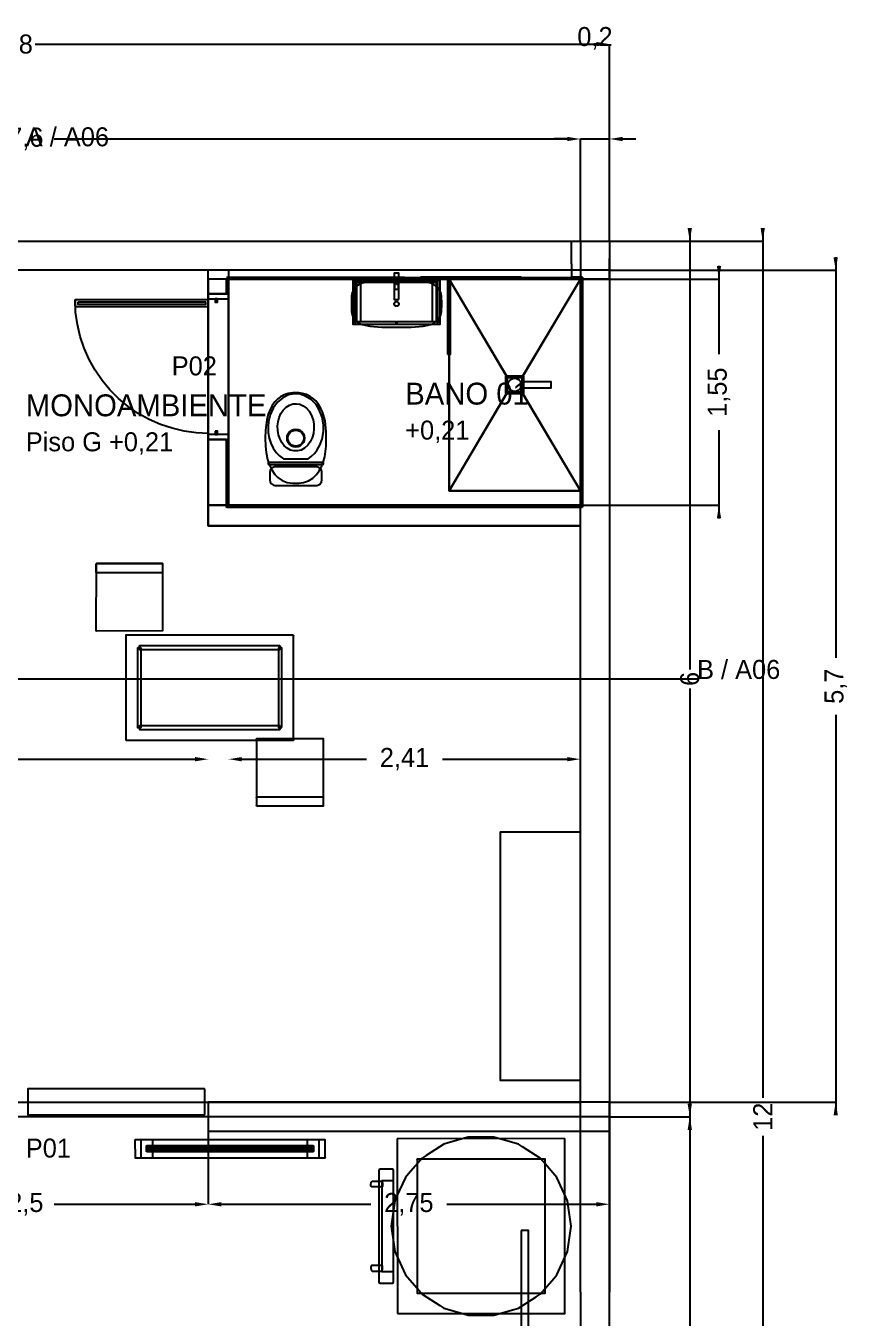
# Model space of a CAD drawing. Header units: metres. Extents: x 92.4 to 103.6, y -13.7 to 1.5.
# Drawn here: x 98 to 103.64, y -7.38 to 1.48 of the extents above; entities that cross this region are included whole.
import ezdxf

# ---------------------------------------------------------------- set-up
doc = ezdxf.new("R2010")
doc.units = ezdxf.units.M
for name, color, linetype in [('CORTE', 7, 'Continuous'), ('COTAS', 4, 'Continuous'), ('EJES', 3, 'Continuous'), ('TEXTOS', 7, 'Continuous'), ('VISTA', 8, 'Continuous')]:
    doc.layers.add(name, color=color, linetype=linetype)
doc.dimstyles.get("Standard").update_dxf_attribs({"dimtxt": 2.5, "dimasz": 2.5, "dimexe": 1.25, "dimexo": 0.625, "dimtad": 1, "dimcen": 2.5, "dimazin": 3, "dimtfac": 1, "dimtmove": 0, "dimatfit": 3})

# ---------------------------------------------------------------- blocks, each defined once
blk = doc.blocks.new('_CLOSEDFILLED')
at = {"color": 0, "linetype": 'BYBLOCK'}
blk.add_solid([(-1, 0.164), (0, 0), (-1, -0.164)], dxfattribs=at)
blk = doc.blocks.new('*D1')
for p, q in [((94, 0), (94, 1.35)), ((94.09, 1.35), (97.935, 1.35)), ((98.065, 1.35), (101.91, 1.35)), ((102, 0), (102, 1.35))]:
    blk.add_line(p, q)
at = {"layer": 'Defpoints'}
for p in [(94, 1.35), (94, 0), (102, 0)]:
    blk.add_point(p, dxfattribs=at)
at = {"layer": 'COTAS', "xscale": 0.09, "yscale": 0.09, "rotation": 180}
blk.add_blockref('_CLOSEDFILLED', (94, 1.35), dxfattribs=at)
at = {"layer": 'COTAS', "xscale": 0.09, "yscale": 0.09}
blk.add_blockref('_CLOSEDFILLED', (102, 1.35), dxfattribs=at)
at = {"layer": 'COTAS', "insert": (98, 1.35), "char_height": 0.13, "attachment_point": 5}
blk.add_mtext('8', dxfattribs=at)
blk = doc.blocks.new('*D3')
for p, q in [((94.2, 0), (94.2, 0.7)), ((94.29, 0.7), (97.805, 0.7)), ((98.195, 0.7), (101.71, 0.7)), ((101.8, 0), (101.8, 0.7))]:
    blk.add_line(p, q)
at = {"layer": 'Defpoints'}
for p in [(94.2, 0.7), (94.2, 0), (101.8, 0)]:
    blk.add_point(p, dxfattribs=at)
at = {"layer": 'COTAS', "xscale": 0.09, "yscale": 0.09, "rotation": 180}
blk.add_blockref('_CLOSEDFILLED', (94.2, 0.7), dxfattribs=at)
at = {"layer": 'COTAS', "xscale": 0.09, "yscale": 0.09}
blk.add_blockref('_CLOSEDFILLED', (101.8, 0.7), dxfattribs=at)
at = {"layer": 'COTAS', "insert": (98, 0.7), "char_height": 0.13, "attachment_point": 5}
blk.add_mtext('7,6', dxfattribs=at)
blk = doc.blocks.new('*D4')
for p, q in [((101.71, 0.7), (101.62, 0.7)), ((101.8, 0), (101.8, 0.7)), ((101.8, 0.7), (102, 0.7)), ((102, 0), (102, 0.7)), ((102.09, 0.7), (102.18, 0.7))]:
    blk.add_line(p, q)
at = {"layer": 'Defpoints'}
for p in [(101.8, 0.7), (101.8, 0), (102, 0)]:
    blk.add_point(p, dxfattribs=at)
at = {"layer": 'COTAS', "xscale": 0.09, "yscale": 0.09}
blk.add_blockref('_CLOSEDFILLED', (101.8, 0.7), dxfattribs=at)
at = {"layer": 'COTAS', "xscale": 0.09, "yscale": 0.09, "rotation": 180}
blk.add_blockref('_CLOSEDFILLED', (102, 0.7), dxfattribs=at)
at = {"layer": 'COTAS', "insert": (101.9, 1.39), "char_height": 0.13, "attachment_point": 5}
blk.add_mtext('0,2', dxfattribs=at)
blk = doc.blocks.new('*D5')
for p, q in [((103.05, 0.09), (103.05, -5.87)), ((102, 0), (103.05, 0)), ((103.05, -6.13), (103.05, -12.09)), ((102, -12), (103.05, -12))]:
    blk.add_line(p, q)
at = {"layer": 'Defpoints'}
for p in [(102, 0), (103.05, 0), (102, -12)]:
    blk.add_point(p, dxfattribs=at)
at = {"layer": 'COTAS', "xscale": 0.09, "yscale": 0.09}
for p, rotation in [((103.05, 0), 270), ((103.05, -12), 90)]:
    blk.add_blockref('_CLOSEDFILLED', p, dxfattribs=dict(at, rotation=rotation))
at = {"layer": 'COTAS', "insert": (103.05, -6), "char_height": 0.13, "attachment_point": 5, "rotation": 90}
blk.add_mtext('12', dxfattribs=at)
blk = doc.blocks.new('*D6')
for p, q in [((102.55, 0.09), (102.55, -2.935)), ((102, 0), (102.55, 0)), ((102.55, -3.065), (102.55, -6.09)), ((102, -6), (102.55, -6))]:
    blk.add_line(p, q)
at = {"layer": 'Defpoints'}
for p in [(102, 0), (102.55, 0), (102, -6)]:
    blk.add_point(p, dxfattribs=at)
at = {"layer": 'COTAS', "xscale": 0.09, "yscale": 0.09}
for p, rotation in [((102.55, 0), 270), ((102.55, -6), 90)]:
    blk.add_blockref('_CLOSEDFILLED', p, dxfattribs=dict(at, rotation=rotation))
at = {"layer": 'COTAS', "insert": (102.55, -3), "char_height": 0.13, "attachment_point": 5, "rotation": 90}
blk.add_mtext('6', dxfattribs=at)
blk = doc.blocks.new('*D7')
for p, q in [((102.55, -5.91), (102.55, -8.935)), ((102, -6), (102.55, -6)), ((102.55, -9.065), (102.55, -12.09)), ((102, -12), (102.55, -12))]:
    blk.add_line(p, q)
at = {"layer": 'Defpoints'}
for p in [(102, -6), (102.55, -6), (102, -12)]:
    blk.add_point(p, dxfattribs=at)
at = {"layer": 'COTAS', "xscale": 0.09, "yscale": 0.09}
for p, rotation in [((102.55, -6), 270), ((102.55, -12), 90)]:
    blk.add_blockref('_CLOSEDFILLED', p, dxfattribs=dict(at, rotation=rotation))
at = {"layer": 'COTAS', "insert": (102.55, -9), "char_height": 0.13, "attachment_point": 5, "rotation": 90}
blk.add_mtext('6', dxfattribs=at)
blk = doc.blocks.new('*D8')
for p, q in [((94.2, -3.55), (94.2, -3.55)), ((94.29, -3.55), (96.465, -3.55)), ((96.985, -3.55), (99.16, -3.55)), ((99.25, -3.55), (99.25, -3.55))]:
    blk.add_line(p, q)
at = {"layer": 'Defpoints'}
for p in [(94.2, -3.55), (94.2, -3.55), (99.25, -3.55)]:
    blk.add_point(p, dxfattribs=at)
at = {"layer": 'COTAS', "xscale": 0.09, "yscale": 0.09, "rotation": 180}
blk.add_blockref('_CLOSEDFILLED', (94.2, -3.55), dxfattribs=at)
at = {"layer": 'COTAS', "xscale": 0.09, "yscale": 0.09}
blk.add_blockref('_CLOSEDFILLED', (99.25, -3.55), dxfattribs=at)
at = {"layer": 'COTAS', "insert": (96.725, -3.55), "char_height": 0.13, "attachment_point": 5}
blk.add_mtext('5,05', dxfattribs=at)
blk = doc.blocks.new('*D9')
for p, q in [((99.39, -3.55), (99.39, -3.55)), ((99.48, -3.55), (100.335, -3.55)), ((100.855, -3.55), (101.71, -3.55)), ((101.8, -3.55), (101.8, -3.55))]:
    blk.add_line(p, q)
at = {"layer": 'Defpoints'}
for p in [(99.39, -3.55), (99.39, -3.55), (101.8, -3.55)]:
    blk.add_point(p, dxfattribs=at)
at = {"layer": 'COTAS', "xscale": 0.09, "yscale": 0.09, "rotation": 180}
blk.add_blockref('_CLOSEDFILLED', (99.39, -3.55), dxfattribs=at)
at = {"layer": 'COTAS', "xscale": 0.09, "yscale": 0.09}
blk.add_blockref('_CLOSEDFILLED', (101.8, -3.55), dxfattribs=at)
at = {"layer": 'COTAS', "insert": (100.595, -3.55), "char_height": 0.13, "attachment_point": 5}
blk.add_mtext('2,41', dxfattribs=at)
blk = doc.blocks.new('*D10')
for p, q in [((103.55, -0.11), (103.55, -2.855)), ((102, -0.2), (103.55, -0.2)), ((103.55, -3.245), (103.55, -5.99)), ((102, -5.9), (103.55, -5.9))]:
    blk.add_line(p, q)
at = {"layer": 'Defpoints'}
for p in [(102, -0.2), (103.55, -0.2), (102, -5.9)]:
    blk.add_point(p, dxfattribs=at)
at = {"layer": 'COTAS', "xscale": 0.09, "yscale": 0.09}
for p, rotation in [((103.55, -0.2), 270), ((103.55, -5.9), 90)]:
    blk.add_blockref('_CLOSEDFILLED', p, dxfattribs=dict(at, rotation=rotation))
at = {"layer": 'COTAS', "insert": (103.55, -3.05), "char_height": 0.13, "attachment_point": 5, "rotation": 90}
blk.add_mtext('5,7', dxfattribs=at)
blk = doc.blocks.new('*D11')
for p, q in [((102.75, -0.17), (102.75, -0.775)), ((101.8, -0.26), (102.75, -0.26)), ((102.75, -1.295), (102.75, -1.9)), ((101.8, -1.81), (102.75, -1.81))]:
    blk.add_line(p, q)
at = {"layer": 'Defpoints'}
for p in [(101.8, -0.26), (102.75, -0.26), (101.8, -1.81)]:
    blk.add_point(p, dxfattribs=at)
at = {"layer": 'COTAS', "xscale": 0.09, "yscale": 0.09}
for p, rotation in [((102.75, -0.26), 270), ((102.75, -1.81), 90)]:
    blk.add_blockref('_CLOSEDFILLED', p, dxfattribs=dict(at, rotation=rotation))
at = {"layer": 'COTAS', "insert": (102.75, -1.035), "char_height": 0.13, "attachment_point": 5, "rotation": 90}
blk.add_mtext('1,55', dxfattribs=at)
blk = doc.blocks.new('*D13')
for p, q in [((96.75, -6.1), (96.75, -6.6)), ((99.25, -6.1), (99.25, -6.6)), ((96.84, -6.6), (97.805, -6.6)), ((98.195, -6.6), (99.16, -6.6))]:
    blk.add_line(p, q)
at = {"layer": 'Defpoints'}
for p in [(96.75, -6.1), (99.25, -6.1), (96.75, -6.6)]:
    blk.add_point(p, dxfattribs=at)
at = {"layer": 'COTAS', "xscale": 0.09, "yscale": 0.09, "rotation": 180}
blk.add_blockref('_CLOSEDFILLED', (96.75, -6.6), dxfattribs=at)
at = {"layer": 'COTAS', "xscale": 0.09, "yscale": 0.09}
blk.add_blockref('_CLOSEDFILLED', (99.25, -6.6), dxfattribs=at)
at = {"layer": 'COTAS', "insert": (98, -6.6), "char_height": 0.13, "attachment_point": 5}
blk.add_mtext('2,5', dxfattribs=at)
blk = doc.blocks.new('*D14')
for p, q in [((99.25, -6.1), (99.25, -6.6)), ((102, -6.1), (102, -6.6)), ((99.34, -6.6), (100.365, -6.6)), ((100.885, -6.6), (101.91, -6.6))]:
    blk.add_line(p, q)
at = {"layer": 'Defpoints'}
for p in [(99.25, -6.1), (102, -6.1), (99.25, -6.6)]:
    blk.add_point(p, dxfattribs=at)
at = {"layer": 'COTAS', "xscale": 0.09, "yscale": 0.09, "rotation": 180}
blk.add_blockref('_CLOSEDFILLED', (99.25, -6.6), dxfattribs=at)
at = {"layer": 'COTAS', "xscale": 0.09, "yscale": 0.09}
blk.add_blockref('_CLOSEDFILLED', (102, -6.6), dxfattribs=at)
at = {"layer": 'COTAS', "insert": (100.625, -6.6), "char_height": 0.13, "attachment_point": 5}
blk.add_mtext('2,75', dxfattribs=at)

msp = doc.modelspace()

# ---------------------------------------------------------------- linework, layer by layer
at = {"layer": 'CORTE'}
for p, q in [((94.0045, 0), (98.8015, 0)), ((98.8015, 0), (101.9955, 0)), ((101.7435, -0.0003), (101.7445, 0)), ((101.7445, 0), (101.8952, 0)), ((101.8035, -0.0003), (101.8045, 0)), ((101.8045, 0), (101.9192, 0)), ((101.8952, 0), (101.9955, 0)), ((101.9192, 0), (101.9955, 0)), ((101.9955, 0), (101.9971, -0.0005)), ((101.9955, 0), (101.9971, -0.0005)), ((101.9955, 0), (101.9971, -0.0005)), ((101.7403, -0.0035), (101.74, -0.0045)), ((101.74, -0.1552), (101.74, -0.0045)), ((101.7403, -0.0035), (101.7408, -0.0019)), ((101.741, -0.0017), (101.7408, -0.0019)), ((101.741, -0.0017), (101.7413, -0.0013)), ((101.7413, -0.0013), (101.7417, -0.001)), ((101.7417, -0.001), (101.7419, -0.0008)), ((101.7419, -0.0008), (101.7435, -0.0003)), ((101.8003, -0.0035), (101.8, -0.0045)), ((101.8, -0.0045), (101.8, -0.246)), ((101.8003, -0.0035), (101.8008, -0.0019)), ((101.801, -0.0017), (101.8008, -0.0019)), ((101.801, -0.0017), (101.8013, -0.0013)), ((101.8013, -0.0013), (101.8017, -0.001)), ((101.8017, -0.001), (101.8019, -0.0008)), ((101.8019, -0.0008), (101.8035, -0.0003)), ((101.9971, -0.0005), (101.9981, -0.0008)), ((101.9971, -0.0005), (101.9981, -0.0008)), ((101.9971, -0.0005), (101.9981, -0.0008)), ((101.9981, -0.0008), (101.9985, -0.0011)), ((101.9981, -0.0008), (101.9985, -0.0011)), ((101.9981, -0.0008), (101.9985, -0.0011)), ((101.9985, -0.0011), (101.9987, -0.0013)), ((101.9985, -0.0011), (101.9987, -0.0013)), ((101.9985, -0.0011), (101.9987, -0.0013)), ((101.9987, -0.0013), (101.999, -0.0017)), ((101.9987, -0.0013), (101.999, -0.0017)), ((101.9987, -0.0013), (101.999, -0.0017)), ((101.9992, -0.0019), (101.999, -0.0017)), ((101.9992, -0.0019), (101.999, -0.0017)), ((101.9992, -0.0019), (101.999, -0.0017)), ((101.9992, -0.0019), (101.9997, -0.0035)), ((101.9992, -0.0019), (101.9997, -0.0035)), ((101.9992, -0.0019), (101.9997, -0.0035)), ((102, -0.0045), (101.9997, -0.0035)), ((102, -0.0045), (101.9997, -0.0035)), ((102, -0.0045), (101.9997, -0.0035)), ((102, -0.0045), (102, -0.1192)), ((102, -0.0045), (102, -0.1552)), ((102, -0.0045), (102, -7.2027)), ((101.74, -0.1552), (101.74, -0.246)), ((102, -0.1192), (102, -0.1192)), ((102, -0.1955), (102, -0.1192)), ((102, -0.1552), (102, -0.1552)), ((102, -0.2555), (102, -0.1552)), ((98.8015, -0.2), (94.0045, -0.2)), ((101.9955, -0.2), (98.8015, -0.2)), ((101.814, -0.246), (101.74, -0.246)), ((101.814, -0.246), (101.8, -0.246)), ((101.814, -0.246), (101.814, -0.26)), ((101.814, -1.824), (101.814, -0.246)), ((101.8952, -0.26), (101.814, -0.26)), ((101.9955, -0.26), (101.8952, -0.26)), ((101.9971, -0.1995), (101.9955, -0.2)), ((101.9971, -0.2595), (101.9955, -0.26)), ((101.9981, -0.1992), (101.9971, -0.1995)), ((101.9981, -0.2592), (101.9971, -0.2595)), ((101.9985, -0.1989), (101.9981, -0.1992)), ((101.9985, -0.2589), (101.9981, -0.2592)), ((101.9987, -0.1987), (101.9985, -0.1989)), ((101.9987, -0.2587), (101.9985, -0.2589)), ((101.9987, -0.1987), (101.9989, -0.1985)), ((101.9987, -0.2587), (101.9989, -0.2585)), ((101.9992, -0.1981), (101.9989, -0.1985)), ((101.9992, -0.2581), (101.9989, -0.2585)), ((101.9992, -0.1981), (101.9995, -0.1971)), ((101.9992, -0.2581), (101.9995, -0.2571)), ((102, -0.1955), (101.9995, -0.1971)), ((102, -0.2555), (101.9995, -0.2571)), ((101.8, -2.965), (101.8, -1.824)), ((101.814, -1.824), (101.8, -1.824)), ((101.8, -7.2027), (101.8, -2.965)), ((101.8, -7.2027), (101.8, -7.2027)), ((101.8, -7.2027), (101.8, -11.9955)), ((102, -7.2027), (102, -7.2027)), ((102, -11.9955), (102, -7.2027))]:
    msp.add_line(p, q, dxfattribs=at)
for points in [[(100.889, -0.26), (100.889, -0.263), (100.911, -0.263), (100.911, -0.26), (100.889, -0.26)], [(100.889, -0.263), (100.889, -0.286), (100.892, -0.286), (100.892, -0.263), (100.889, -0.263)], [(100.908, -0.263), (100.908, -0.286), (100.911, -0.286), (100.911, -0.263), (100.908, -0.263)], [(99.25, -6.1), (102, -6.1), (102, -5.9), (99.25, -5.9), (99.25, -6.1)]]:
    msp.add_lwpolyline(points, close=True, dxfattribs=at)
at = {"layer": 'EJES'}
msp.add_line((92.5, -3), (102.6, -3), dxfattribs=at)
at = {"layer": 'VISTA'}
for p, q in [((99.376, -0.246), (100.0985, -0.246)), ((99.378, -0.248), (100.5956, -0.248)), ((99.378, -0.248), (100.0989, -0.248)), ((99.382, -0.252), (100.5956, -0.252)), ((101.74, -0.2), (99.39, -0.2)), ((99.39, -0.2), (99.39, -0.246)), ((100.0985, -0.246), (100.4939, -0.246)), ((100.0989, -0.248), (100.4939, -0.248)), ((101.3894, -0.246), (100.7045, -0.246)), ((101.3956, -0.246), (101.1153, -0.246)), ((101.3955, -0.248), (101.1153, -0.248)), ((101.3955, -0.248), (101.1153, -0.248)), ((101.3951, -0.252), (101.1153, -0.252)), ((101.74, -0.2), (101.74, -0.246)), ((101.808, -1.818), (101.808, -0.252)), ((101.812, -1.822), (101.812, -0.248)), ((101.812, -0.248), (101.812, -1.822)), ((101.814, -0.246), (101.814, -1.824)), ((98.3414, -0.4869), (98.3375, -0.4025)), ((99.2525, -0.4025), (98.3375, -0.4025)), ((99.376, -0.36), (99.378, -0.36)), ((99.378, -0.36), (99.382, -0.36)), ((98.3531, -0.5706), (98.3414, -0.4869)), ((98.3724, -0.6529), (98.3531, -0.5706)), ((98.3993, -0.733), (98.3724, -0.6529)), ((98.4334, -0.8104), (98.3993, -0.733)), ((98.4746, -0.8842), (98.4334, -0.8104)), ((98.5223, -0.9539), (98.4746, -0.8842)), ((98.5763, -1.0189), (98.5223, -0.9539)), ((98.6361, -1.0787), (98.5763, -1.0189)), ((98.7011, -1.1327), (98.6361, -1.0787)), ((98.7708, -1.1804), (98.7011, -1.1327)), ((98.8446, -1.2216), (98.7708, -1.1804)), ((98.922, -1.2557), (98.8446, -1.2216)), ((99.0021, -1.2826), (98.922, -1.2557)), ((99.0844, -1.3019), (99.0021, -1.2826)), ((99.1681, -1.3136), (99.0844, -1.3019)), ((99.2525, -1.3175), (99.1681, -1.3136)), ((99.376, -1.36), (99.378, -1.36)), ((99.378, -1.36), (99.382, -1.36)), ((101.814, -1.824), (99.376, -1.824)), ((99.378, -1.822), (101.812, -1.822)), ((101.812, -1.822), (99.378, -1.822)), ((99.382, -1.818), (101.808, -1.818)), ((100.3651, -6.4639), (100.365, -6.4645)), ((100.365, -6.4714), (100.365, -6.4645)), ((100.3651, -6.4639), (100.3667, -6.4509)), ((100.3668, -6.4504), (100.3667, -6.4509)), ((100.3668, -6.4504), (100.3676, -6.4478)), ((100.3676, -6.4478), (100.3686, -6.4457)), ((100.3686, -6.4457), (100.3688, -6.4453)), ((100.3688, -6.4453), (100.373, -6.4418)), ((100.373, -6.4418), (100.374, -6.4409)), ((100.374, -6.4409), (100.4237, -6.4409)), ((100.4237, -6.4409), (100.436, -6.4409)), ((100.436, -6.4409), (100.4403, -6.4445)), ((100.4403, -6.4445), (100.4412, -6.4453)), ((100.4412, -6.4453), (100.4422, -6.4474)), ((100.4422, -6.4474), (100.4424, -6.4478)), ((100.4424, -6.4478), (100.4432, -6.4504)), ((100.4433, -6.4509), (100.4432, -6.4504)), ((100.4433, -6.4509), (100.4449, -6.4639)), ((100.445, -6.4645), (100.4449, -6.4639)), ((100.445, -6.4645), (100.445, -6.4714)), ((100.365, -6.4715), (100.365, -6.4714)), ((100.3667, -6.4771), (100.365, -6.4715)), ((100.3676, -6.4783), (100.3667, -6.4771)), ((100.3687, -6.4793), (100.3676, -6.4783)), ((100.3687, -6.4793), (100.3688, -6.4794)), ((100.3738, -6.4811), (100.3688, -6.4794)), ((100.3738, -6.4811), (100.374, -6.4812)), ((100.4336, -6.4812), (100.374, -6.4812)), ((100.4336, -6.4812), (100.436, -6.4812)), ((100.441, -6.4794), (100.436, -6.4812)), ((100.441, -6.4794), (100.4412, -6.4794)), ((100.4423, -6.4783), (100.4412, -6.4794)), ((100.4423, -6.4783), (100.4424, -6.4783)), ((100.4433, -6.4771), (100.4424, -6.4783)), ((100.445, -6.4715), (100.4433, -6.4771)), ((100.445, -6.4714), (100.445, -6.4715))]:
    msp.add_line(p, q, dxfattribs=at)
for points in [[(101.8, -1.95), (99.25, -1.95), (99.25, -0.2), (94.2, -0.2), (94.2, -5.9), (101.8, -5.9), (101.8, -1.95)], [(101.8, -1.95), (99.25, -1.95), (99.25, -0.2), (94.2, -0.2), (94.2, -5.9), (101.8, -5.9), (101.8, -1.95)], [(99.25, -0.26), (99.25, -0.36), (99.376, -0.36), (99.376, -0.26), (99.25, -0.26)], [(99.382, -0.252), (99.382, -0.262), (99.39, -0.262), (99.39, -0.26), (99.392, -0.26), (99.392, -0.252), (99.382, -0.252)], [(99.39, -0.357), (99.39, -0.262), (99.382, -0.262), (99.382, -0.36), (99.387, -0.36), (99.387, -0.357), (99.39, -0.357)], [(101.8, -1.81), (101.8, -1.71), (100.9, -1.71), (100.9, -0.26), (99.39, -0.26), (99.39, -1.81), (101.8, -1.81)], [(101.8, -1.81), (101.8, -1.71), (100.9, -1.71), (100.9, -0.26), (99.39, -0.26), (99.39, -1.81), (101.8, -1.81)], [(101.8, -1.81), (101.8, -1.71), (100.9, -1.71), (100.9, -0.26), (99.39, -0.26), (99.39, -1.81), (101.8, -1.81)], [(99.392, -0.252), (99.392, -0.26), (99.694, -0.26), (99.694, -0.252), (99.392, -0.252)], [(99.696, -0.252), (99.694, -0.252), (99.694, -0.26), (99.696, -0.26), (99.696, -0.252)], [(99.696, -0.252), (99.696, -0.26), (100.294, -0.26), (100.294, -0.252), (99.696, -0.252)], [(100.265, -0.55), (100.295, -0.55), (100.295, -0.26), (100.265, -0.26), (100.265, -0.55)], [(100.296, -0.252), (100.294, -0.252), (100.294, -0.26), (100.296, -0.26), (100.296, -0.252)], [(100.296, -0.252), (100.296, -0.26), (100.894, -0.26), (100.894, -0.252), (100.296, -0.252)], [(100.556, -0.399), (100.556, -0.22), (100.524, -0.22), (100.524, -0.399), (100.556, -0.399)], [(100.553, -0.26), (100.527, -0.26), (100.527, -0.33), (100.553, -0.33), (100.553, -0.26)], [(100.785, -0.55), (100.815, -0.55), (100.815, -0.26), (100.785, -0.26), (100.785, -0.55)], [(100.889, -0.775), (100.911, -0.775), (100.911, -0.26), (100.889, -0.26), (100.889, -0.775)], [(100.889, -0.775), (100.892, -0.775), (100.892, -0.26), (100.889, -0.26), (100.889, -0.775)], [(100.896, -0.252), (100.894, -0.252), (100.894, -0.26), (100.896, -0.26), (100.896, -0.252)], [(101.494, -0.26), (101.494, -0.252), (101.4294, -0.252), (100.896, -0.252), (100.896, -0.26), (101.4294, -0.26), (101.494, -0.26)], [(100.9, -0.26), (101.3, -0.935), (101.4, -0.935), (101.8, -0.26), (100.9, -0.26)], [(101.3, -1.035), (101.3, -0.935), (100.9, -0.26), (100.9, -1.71), (101.3, -1.035)], [(101.2941, -0.925), (101.4059, -0.925), (101.8, -0.26), (100.9, -0.26), (101.2941, -0.925)], [(101.29, -0.925), (101.2941, -0.925), (100.9, -0.26), (100.9, -1.71), (101.2941, -1.045), (101.29, -1.045), (101.29, -0.925)], [(101.3, -0.935), (101.4, -0.935), (101.8, -0.26), (100.9, -0.26), (101.3, -0.935)], [(101.3, -1.035), (101.3, -0.935), (100.9, -0.26), (100.9, -1.71), (101.3, -1.035)], [(101.3, -0.935), (101.4, -0.935), (101.8, -0.26), (100.9, -0.26), (101.3, -0.935)], [(101.3, -1.035), (101.3, -0.935), (100.9, -0.26), (100.9, -1.71), (101.3, -1.035)], [(100.908, -0.775), (100.911, -0.775), (100.911, -0.26), (100.908, -0.26), (100.908, -0.775)], [(101.8, -1.71), (101.8, -0.26), (101.4, -0.935), (101.4, -1.035), (101.8, -1.71)], [(101.8, -1.71), (101.8, -0.26), (101.4, -0.935), (101.4, -1.035), (101.8, -1.71)], [(101.4, -0.935), (101.4, -1.035), (101.8, -1.71), (101.8, -0.26), (101.4, -0.935)], [(101.41, -1.045), (101.4059, -1.045), (101.8, -1.71), (101.8, -0.26), (101.4059, -0.925), (101.41, -0.925), (101.41, -1.045)], [(101.494, -0.252), (101.494, -0.26), (101.496, -0.26), (101.496, -0.252), (101.494, -0.252)], [(101.496, -0.252), (101.496, -0.26), (101.798, -0.26), (101.798, -0.252), (101.496, -0.252)], [(101.798, -0.252), (101.798, -0.26), (101.8, -0.26), (101.8, -0.262), (101.808, -0.262), (101.808, -0.252), (101.798, -0.252)], [(101.8, -0.262), (101.8, -0.859), (101.808, -0.859), (101.808, -0.262), (101.8, -0.262)], [(100.2432, -0.3357), (100.2359, -0.3539), (100.2315, -0.3778), (100.2315, -0.4822), (100.2359, -0.5061), (100.2432, -0.5243), (100.2536, -0.5393), (100.2671, -0.5518), (100.2838, -0.5622), (100.3041, -0.5709), (100.3572, -0.5832), (100.4388, -0.5892), (100.6412, -0.5892), (100.7228, -0.5832), (100.7759, -0.5709), (100.7962, -0.5622), (100.8129, -0.5518), (100.8264, -0.5393), (100.8368, -0.5243), (100.8441, -0.5061), (100.8485, -0.4822), (100.85, -0.43), (100.8485, -0.3778), (100.8441, -0.3539), (100.8368, -0.3357), (100.8264, -0.3207), (100.8129, -0.3082), (100.7962, -0.2978), (100.7759, -0.2891), (100.7228, -0.2768), (100.6412, -0.2708), (100.4388, -0.2708), (100.3926, -0.273), (100.3572, -0.2768), (100.3041, -0.2891), (100.2838, -0.2978), (100.2671, -0.3082), (100.2536, -0.3207), (100.2432, -0.3357)], [(100.24, -0.552), (100.258, -0.552), (100.258, -0.27), (100.24, -0.27), (100.24, -0.552)], [(100.24, -0.27), (100.24, -0.57), (100.84, -0.57), (100.84, -0.27), (100.24, -0.27)], [(100.258, -0.57), (100.822, -0.57), (100.822, -0.27), (100.258, -0.27), (100.258, -0.57)], [(100.822, -0.282), (100.822, -0.27), (100.258, -0.27), (100.258, -0.282), (100.822, -0.282)], [(100.542, -0.2865), (100.538, -0.2935), (100.5395, -0.2941), (100.5409, -0.2945), (100.5423, -0.2946), (100.5436, -0.2944), (100.5446, -0.2938), (100.5453, -0.293), (100.5456, -0.292), (100.5456, -0.2909), (100.5452, -0.2897), (100.5444, -0.2885), (100.5433, -0.2874), (100.542, -0.2865)], [(100.822, -0.552), (100.84, -0.552), (100.84, -0.27), (100.822, -0.27), (100.822, -0.552)], [(100.892, -0.766), (100.894, -0.766), (100.894, -0.266), (100.892, -0.266), (100.892, -0.766)], [(100.894, -0.266), (100.894, -0.766), (100.906, -0.766), (100.906, -0.266), (100.894, -0.266)], [(100.906, -0.766), (100.908, -0.766), (100.908, -0.266), (100.906, -0.266), (100.906, -0.766)], [(99.2525, -0.4025), (98.3375, -0.4025), (98.3375, -0.4475), (99.2525, -0.4475), (99.2525, -0.4025)], [(98.3575, -0.4175), (98.3575, -0.4325), (99.2325, -0.4325), (99.2325, -0.4175), (98.3575, -0.4175)], [(99.25, -1.36), (99.39, -1.36), (99.39, -0.36), (99.25, -0.36), (99.25, -1.36)], [(99.25, -1.36), (99.39, -1.36), (99.39, -0.36), (99.25, -0.36), (99.25, -1.36)], [(99.25, -1.36), (99.39, -1.36), (99.39, -0.36), (99.25, -0.36), (99.25, -1.36)], [(99.25, -1.36), (99.39, -1.36), (99.39, -0.36), (99.25, -0.36), (99.25, -1.36)], [(99.25, -0.36), (99.25, -0.395), (99.39, -0.395), (99.39, -0.36), (99.25, -0.36)], [(99.2975, -0.395), (99.2975, -0.4175), (99.2995, -0.4175), (99.2995, -0.395), (99.2975, -0.395)], [(99.2995, -0.395), (99.2995, -0.4175), (99.3125, -0.4175), (99.3125, -0.395), (99.2995, -0.395)], [(99.387, -0.357), (99.387, -0.36), (99.39, -0.36), (99.39, -0.357), (99.387, -0.357)], [(100.5261, -0.422), (100.5359, -0.4145), (100.548, -0.4161), (100.5555, -0.4259), (100.5539, -0.438), (100.5441, -0.4455), (100.532, -0.4439), (100.5245, -0.4341), (100.5261, -0.422)], [(100.5245, -0.4259), (100.532, -0.4161), (100.5441, -0.4145), (100.5539, -0.422), (100.5555, -0.4341), (100.548, -0.4439), (100.5359, -0.4455), (100.5263, -0.4382), (100.5245, -0.4259)], [(100.5537, -0.4218), (100.5537, -0.4218), (100.5537, -0.4218), (100.5537, -0.4218)], [(100.24, -0.57), (100.538, -0.57), (100.538, -0.552), (100.24, -0.552), (100.24, -0.57)], [(100.542, -0.57), (100.84, -0.57), (100.84, -0.552), (100.542, -0.552), (100.542, -0.57)], [(101.8, -0.859), (101.8, -0.861), (101.808, -0.861), (101.808, -0.859), (101.8, -0.859)], [(101.8, -0.861), (101.8, -1.459), (101.808, -1.459), (101.808, -0.861), (101.8, -0.861)], [(101.29, -1.045), (101.41, -1.045), (101.41, -0.925), (101.29, -0.925), (101.29, -1.045)], [(101.29, -1.045), (101.41, -1.045), (101.41, -0.925), (101.29, -0.925), (101.29, -1.045)], [(101.3384, -0.9415), (101.35, -0.94), (101.3616, -0.9415), (101.3725, -0.946), (101.3818, -0.9532), (101.389, -0.9625), (101.3935, -0.9734), (101.395, -0.985), (101.3935, -0.9966), (101.389, -1.0075), (101.3818, -1.0168), (101.3725, -1.024), (101.3616, -1.0285), (101.35, -1.03), (101.3384, -1.0285), (101.3275, -1.024), (101.3182, -1.0168), (101.311, -1.0075), (101.3065, -0.9966), (101.305, -0.985), (101.3065, -0.9734), (101.311, -0.9625), (101.3182, -0.9532), (101.3275, -0.946), (101.3384, -0.9415)], [(101.3384, -0.9415), (101.35, -0.94), (101.3616, -0.9415), (101.3725, -0.946), (101.3818, -0.9532), (101.389, -0.9625), (101.3935, -0.9734), (101.395, -0.985), (101.3935, -0.9966), (101.389, -1.0075), (101.3818, -1.0168), (101.3725, -1.024), (101.3616, -1.0285), (101.35, -1.03), (101.3384, -1.0285), (101.3275, -1.024), (101.3182, -1.0168), (101.311, -1.0075), (101.3065, -0.9966), (101.305, -0.985), (101.3065, -0.9734), (101.311, -0.9625), (101.3182, -0.9532), (101.3275, -0.946), (101.3384, -0.9415)], [(101.39, -1.005), (101.6, -1.005), (101.6, -0.965), (101.39, -0.965), (101.39, -1.005)], [(99.64, -1.35), (99.6415, -1.4049), (99.6461, -1.4483), (99.656, -1.4961), (99.6672, -1.5302), (99.6852, -1.5676), (99.7074, -1.5991), (99.728, -1.6198), (99.7572, -1.6398), (99.7904, -1.6531), (99.8293, -1.6594), (99.8707, -1.6594), (99.9023, -1.6549), (99.9365, -1.643), (99.9665, -1.6243), (99.9926, -1.5991), (100.0107, -1.5744), (100.0261, -1.5458), (100.0387, -1.5136), (100.0485, -1.4777), (100.0585, -1.4049), (100.0591, -1.307), (100.0505, -1.2319), (100.0328, -1.1698), (100.0225, -1.1467), (100.0064, -1.1191), (99.9877, -1.0954), (99.972, -1.0802), (99.949, -1.0636), (99.9234, -1.0514), (99.8949, -1.0435), (99.8707, -1.0406), (99.8293, -1.0406), (99.7976, -1.0451), (99.77, -1.054), (99.745, -1.0674), (99.728, -1.0802), (99.7074, -1.1009), (99.6893, -1.1256), (99.6739, -1.1542), (99.6613, -1.1864), (99.6515, -1.2223), (99.6415, -1.2951), (99.64, -1.35)], [(99.6601, -1.2735), (99.6616, -1.3119), (99.6682, -1.3494), (99.6796, -1.3851), (99.6956, -1.4181), (99.7156, -1.4474), (99.7393, -1.4722), (99.766, -1.4912), (99.934, -1.4912), (99.9556, -1.4766), (99.9799, -1.4527), (99.9969, -1.4303), (100.0145, -1.3987), (100.0299, -1.3567), (100.0391, -1.3042), (100.0391, -1.2582), (100.0299, -1.2057), (100.0113, -1.1571), (99.9887, -1.1206), (99.9556, -1.0858), (99.9169, -1.0613), (99.8809, -1.0493), (99.8624, -1.0467), (99.8376, -1.0467), (99.8008, -1.0542), (99.7604, -1.0739), (99.7247, -1.1045), (99.6956, -1.1443), (99.6745, -1.1913), (99.6637, -1.2354), (99.6601, -1.2735)], [(100.9, -1.71), (101.8, -1.71), (101.4, -1.035), (101.3, -1.035), (100.9, -1.71)], [(100.9, -1.71), (101.8, -1.71), (101.4, -1.035), (101.3, -1.035), (100.9, -1.71)], [(101.4, -1.035), (101.3, -1.035), (100.9, -1.71), (101.8, -1.71), (101.4, -1.035)], [(101.4059, -1.045), (101.2941, -1.045), (100.9, -1.71), (101.8, -1.71), (101.4059, -1.045)], [(99.8137, -1.4317), (99.7911, -1.4195), (99.7707, -1.4018), (99.7534, -1.3793), (99.7398, -1.3528), (99.7316, -1.3284), (99.7261, -1.2974), (99.7253, -1.2656), (99.7283, -1.2393), (99.7361, -1.2091), (99.7484, -1.1815), (99.7646, -1.1576), (99.784, -1.1382), (99.806, -1.1241), (99.8296, -1.1159), (99.8541, -1.1138), (99.8784, -1.1179), (99.9016, -1.1282), (99.9228, -1.1441), (99.9412, -1.1651), (99.9562, -1.1904), (99.9684, -1.224), (99.9739, -1.255), (99.9747, -1.2868), (99.9707, -1.3183), (99.9621, -1.3481), (99.9492, -1.3751), (99.9324, -1.3984), (99.9089, -1.4195), (99.8863, -1.4317), (99.8623, -1.4379), (99.8377, -1.4379), (99.8137, -1.4317)], [(99.25, -1.325), (99.25, -1.36), (99.39, -1.36), (99.39, -1.325), (99.25, -1.325)], [(99.2975, -1.3025), (99.2975, -1.325), (99.2995, -1.325), (99.2995, -1.3025), (99.2975, -1.3025)], [(99.2995, -1.3025), (99.2995, -1.325), (99.3125, -1.325), (99.3125, -1.3025), (99.2995, -1.3025)], [(99.79, -1.35), (99.792, -1.3345), (99.798, -1.32), (99.8076, -1.3076), (99.82, -1.298), (99.8345, -1.292), (99.85, -1.29), (99.8655, -1.292), (99.88, -1.298), (99.8924, -1.3076), (99.902, -1.32), (99.908, -1.3345), (99.91, -1.35), (99.908, -1.3655), (99.902, -1.38), (99.8924, -1.3924), (99.88, -1.402), (99.8655, -1.408), (99.85, -1.41), (99.8345, -1.408), (99.82, -1.402), (99.8076, -1.3924), (99.798, -1.38), (99.792, -1.3655), (99.79, -1.35)], [(99.79, -1.35), (99.792, -1.3345), (99.798, -1.32), (99.8076, -1.3076), (99.82, -1.298), (99.8345, -1.292), (99.85, -1.29), (99.8655, -1.292), (99.88, -1.298), (99.8924, -1.3076), (99.902, -1.32), (99.908, -1.3345), (99.91, -1.35), (99.908, -1.3655), (99.902, -1.38), (99.8924, -1.3924), (99.88, -1.402), (99.8655, -1.408), (99.85, -1.41), (99.8345, -1.408), (99.82, -1.402), (99.8076, -1.3924), (99.798, -1.38), (99.792, -1.3655), (99.79, -1.35)], [(99.79, -1.35), (99.792, -1.3345), (99.798, -1.32), (99.8076, -1.3076), (99.82, -1.298), (99.8345, -1.292), (99.85, -1.29), (99.8655, -1.292), (99.88, -1.298), (99.8924, -1.3076), (99.902, -1.32), (99.908, -1.3345), (99.91, -1.35), (99.908, -1.3655), (99.902, -1.38), (99.8924, -1.3924), (99.88, -1.402), (99.8655, -1.408), (99.85, -1.41), (99.8345, -1.408), (99.82, -1.402), (99.8076, -1.3924), (99.798, -1.38), (99.792, -1.3655), (99.79, -1.35)], [(99.8345, -1.408), (99.85, -1.41), (99.8655, -1.408), (99.88, -1.402), (99.8924, -1.3924), (99.902, -1.38), (99.908, -1.3655), (99.91, -1.35), (99.908, -1.3345), (99.902, -1.32), (99.8924, -1.3076), (99.88, -1.298), (99.8655, -1.292), (99.85, -1.29), (99.8345, -1.292), (99.82, -1.298), (99.8076, -1.3076), (99.798, -1.32), (99.792, -1.3345), (99.79, -1.35), (99.792, -1.3655), (99.798, -1.38), (99.8076, -1.3924), (99.82, -1.402), (99.8345, -1.408)], [(99.8024, -1.3775), (99.7969, -1.3642), (99.795, -1.35), (99.7969, -1.3358), (99.8024, -1.3225), (99.8111, -1.3111), (99.8225, -1.3024), (99.8358, -1.2969), (99.85, -1.295), (99.8642, -1.2969), (99.8775, -1.3024), (99.8889, -1.3111), (99.8976, -1.3225), (99.9031, -1.3358), (99.905, -1.35), (99.9031, -1.3642), (99.8976, -1.3775), (99.8889, -1.3889), (99.8775, -1.3976), (99.8642, -1.4031), (99.85, -1.405), (99.8358, -1.4031), (99.8225, -1.3976), (99.8111, -1.3889), (99.8024, -1.3775)], [(99.25, -1.36), (99.25, -1.81), (99.376, -1.81), (99.376, -1.36), (99.25, -1.36)], [(99.382, -1.36), (99.382, -1.459), (99.39, -1.459), (99.39, -1.363), (99.387, -1.363), (99.387, -1.36), (99.382, -1.36)], [(99.387, -1.36), (99.387, -1.363), (99.39, -1.363), (99.39, -1.36), (99.387, -1.36)], [(99.382, -1.459), (99.382, -1.461), (99.39, -1.461), (99.39, -1.459), (99.382, -1.459)], [(99.382, -1.461), (99.382, -1.808), (99.39, -1.808), (99.39, -1.461), (99.382, -1.461)], [(101.808, -1.459), (101.8, -1.459), (101.8, -1.461), (101.808, -1.461), (101.808, -1.459)], [(101.8, -1.461), (101.8, -1.808), (101.808, -1.808), (101.808, -1.461), (101.8, -1.461)], [(99.663, -1.5162), (99.66, -1.5192), (99.66, -1.5272), (99.663, -1.5302), (100.037, -1.5302), (100.04, -1.5272), (100.04, -1.5192), (100.037, -1.5162), (99.663, -1.5162)], [(99.6745, -1.6507), (99.6832, -1.6637), (99.6962, -1.6724), (99.7063, -1.6751), (99.9937, -1.6751), (100.0129, -1.6671), (100.0255, -1.6507), (100.0285, -1.6354), (100.0282, -1.5802), (100.0255, -1.5701), (100.0168, -1.5571), (100.0085, -1.5508), (99.9937, -1.5457), (99.7063, -1.5457), (99.6872, -1.5537), (99.6745, -1.5701), (99.6715, -1.5854), (99.6715, -1.6354), (99.6745, -1.6507)], [(99.6853, -1.5637), (99.6853, -1.5637), (99.6853, -1.5637), (99.6853, -1.5637)], [(100.0099, -1.6582), (100.0099, -1.6582), (100.0099, -1.6582), (100.0099, -1.6582)], [(99.25, -1.81), (99.25, -1.95), (101.8, -1.95), (101.8, -1.824), (99.376, -1.824), (99.376, -1.81), (99.25, -1.81)], [(99.392, -1.818), (99.392, -1.81), (99.39, -1.81), (99.39, -1.808), (99.382, -1.808), (99.382, -1.818), (99.392, -1.818)], [(99.392, -1.81), (99.392, -1.818), (99.694, -1.818), (99.694, -1.81), (99.392, -1.81)], [(99.694, -1.81), (99.694, -1.818), (99.696, -1.818), (99.696, -1.81), (99.694, -1.81)], [(99.696, -1.81), (99.696, -1.818), (100.294, -1.818), (100.294, -1.81), (99.696, -1.81)], [(100.296, -1.81), (100.294, -1.81), (100.294, -1.818), (100.296, -1.818), (100.296, -1.81)], [(100.296, -1.81), (100.296, -1.818), (100.894, -1.818), (100.894, -1.81), (100.296, -1.81)], [(100.894, -1.81), (100.894, -1.818), (100.896, -1.818), (100.896, -1.81), (100.894, -1.81)], [(100.896, -1.81), (100.896, -1.818), (101.494, -1.818), (101.494, -1.81), (100.896, -1.81)], [(101.494, -1.81), (101.494, -1.818), (101.496, -1.818), (101.496, -1.81), (101.494, -1.81)], [(101.496, -1.81), (101.496, -1.818), (101.798, -1.818), (101.798, -1.81), (101.496, -1.81)], [(101.808, -1.818), (101.808, -1.808), (101.8, -1.808), (101.8, -1.81), (101.798, -1.81), (101.798, -1.818), (101.808, -1.818)], [(98.4835, -2.27), (98.9365, -2.27), (98.939, -2.269), (98.94, -2.2665), (98.94, -2.2135), (98.939, -2.211), (98.9365, -2.21), (98.4835, -2.21), (98.481, -2.211), (98.48, -2.2135), (98.4806, -2.2685), (98.4835, -2.27)], [(98.4835, -2.67), (98.939, -2.669), (98.939, -2.211), (98.481, -2.211), (98.4806, -2.6685), (98.4835, -2.67)], [(98.4817, -2.211), (98.4817, -2.2117), (98.481, -2.2117), (98.4817, -2.211)], [(98.4817, -2.211), (98.4817, -2.2117), (98.481, -2.2117), (98.4817, -2.211)], [(98.9383, -2.211), (98.939, -2.2117), (98.9383, -2.2117), (98.9383, -2.211)], [(98.9383, -2.211), (98.939, -2.2117), (98.9383, -2.2117), (98.9383, -2.211)], [(98.4817, -2.2683), (98.4817, -2.269), (98.481, -2.2683), (98.4817, -2.2683)], [(98.939, -2.2683), (98.9383, -2.269), (98.9383, -2.2683), (98.939, -2.2683)], [(98.4817, -2.6683), (98.4817, -2.669), (98.481, -2.6683), (98.4817, -2.6683)], [(98.6885, -3.42), (99.8335, -3.4194), (99.8344, -3.4185), (99.835, -3.4165), (99.8344, -2.7015), (99.8315, -2.7), (98.6865, -2.7006), (98.685, -2.7035), (98.6856, -3.4185), (98.6885, -3.42)], [(98.6867, -2.701), (98.6867, -2.7017), (98.686, -2.7017), (98.6867, -2.701)], [(98.939, -2.6683), (98.9383, -2.669), (98.9383, -2.6683), (98.939, -2.6683)], [(99.8333, -2.701), (99.834, -2.7017), (99.8333, -2.7017), (99.8333, -2.701)], [(98.7885, -3.3325), (98.7905, -3.3305), (98.7905, -2.7895), (98.7885, -2.7875), (98.7675, -2.7875), (98.7655, -2.7895), (98.7661, -3.3319), (98.7885, -3.3325)], [(99.7405, -2.7989), (99.7425, -2.7969), (99.7425, -2.7759), (99.7405, -2.7739), (98.7795, -2.7739), (98.7775, -2.7759), (98.7781, -2.7983), (99.7405, -2.7989)], [(99.7535, -3.3325), (99.7555, -3.3305), (99.7555, -2.7895), (99.7535, -2.7875), (99.7325, -2.7875), (99.7305, -2.7895), (99.7311, -3.3319), (99.7535, -3.3325)], [(99.7405, -3.3461), (99.7425, -3.3441), (99.7425, -3.3231), (99.7405, -3.3211), (98.7795, -3.3211), (98.7775, -3.3231), (98.7781, -3.3455), (99.7405, -3.3461)], [(98.6867, -3.4183), (98.6867, -3.419), (98.686, -3.4183), (98.6867, -3.4183)], [(99.5835, -3.87), (100.039, -3.869), (100.039, -3.411), (99.581, -3.411), (99.5806, -3.8685), (99.5835, -3.87)], [(99.5817, -3.411), (99.5817, -3.4117), (99.581, -3.4117), (99.5817, -3.411)], [(99.834, -3.4183), (99.8333, -3.419), (99.8333, -3.4183), (99.834, -3.4183)], [(99.834, -3.4186), (99.8337, -3.4187), (99.834, -3.4186), (99.834, -3.4186)], [(100.0383, -3.411), (100.039, -3.4117), (100.0383, -3.4117), (100.0383, -3.411)], [(99.5835, -3.87), (100.0365, -3.87), (100.039, -3.869), (100.04, -3.8665), (100.04, -3.8135), (100.039, -3.811), (100.0365, -3.81), (99.5835, -3.81), (99.581, -3.811), (99.58, -3.8135), (99.5806, -3.8685), (99.5835, -3.87)], [(99.5817, -3.811), (99.5817, -3.8117), (99.581, -3.8117), (99.5817, -3.811)], [(99.5817, -3.8683), (99.5817, -3.869), (99.581, -3.8683), (99.5817, -3.8683)], [(99.5817, -3.8683), (99.5817, -3.869), (99.581, -3.8683), (99.5817, -3.8683)], [(99.581, -3.8686), (99.5813, -3.8687), (99.581, -3.8686), (99.581, -3.8686)], [(99.581, -3.8686), (99.5813, -3.8687), (99.581, -3.8686), (99.581, -3.8686)], [(100.0383, -3.811), (100.039, -3.8117), (100.0383, -3.8117), (100.0383, -3.811)], [(100.039, -3.8683), (100.0383, -3.869), (100.0383, -3.8683), (100.039, -3.8683)], [(100.039, -3.8683), (100.0383, -3.869), (100.0383, -3.8683), (100.039, -3.8683)], [(101.7987, -4.0508), (101.7985, -4.0506), (101.7973, -4.0503), (101.7965, -4.05), (101.4773, -4.05), (101.2535, -4.05), (101.2523, -4.0504), (101.2515, -4.0506), (101.2512, -4.0509), (101.251, -4.051), (101.2508, -4.0513), (101.2506, -4.0515), (101.2503, -4.0527), (101.25, -4.0535), (101.25, -5.0486), (101.25, -5.7465), (101.2504, -5.7477), (101.2506, -5.7485), (101.2509, -5.7488), (101.251, -5.749), (101.2512, -5.7491), (101.2515, -5.7494), (101.2523, -5.7496), (101.2535, -5.75), (101.4773, -5.75), (101.7965, -5.75), (101.7973, -5.7497), (101.7985, -5.7494), (101.7987, -5.7492), (101.799, -5.749), (101.7991, -5.7488), (101.7994, -5.7485), (101.7996, -5.7477), (101.8, -5.7465), (101.8, -5.0486), (101.8, -4.0535), (101.7997, -4.0527), (101.7994, -4.0515), (101.7992, -4.0513), (101.799, -4.051), (101.7987, -4.0508)], [(98.0131, -5.982), (98.0149, -5.9862), (98.0191, -5.988), (99.2209, -5.988), (99.2251, -5.9862), (99.2269, -5.982), (99.2269, -5.814), (99.2251, -5.8098), (99.2209, -5.808), (98.0191, -5.808), (98.0149, -5.8098), (98.0131, -5.814), (98.0131, -5.982)], [(94, -12), (100.5, -12), (100.5, -10), (100.7, -10), (100.7, -10.03), (102, -10.03), (102, -6), (94, -6), (94, -12)], [(98.7492, -6.2813), (98.752, -6.2825), (100.048, -6.2825), (100.0508, -6.2813), (100.052, -6.2785), (100.052, -6.1615), (100.0508, -6.1587), (100.048, -6.1575), (98.752, -6.1575), (98.7492, -6.1587), (98.748, -6.1615), (98.7492, -6.2813)], [(98.7497, -6.1592), (98.7495, -6.1597), (98.7495, -6.159), (98.7497, -6.1592)], [(98.7899, -6.159), (98.7897, -6.1592), (98.7893, -6.1606), (98.789, -6.1615), (98.789, -6.2312), (98.789, -6.2785), (98.7894, -6.2799), (98.7897, -6.2808), (98.79, -6.2811), (98.7902, -6.2813), (98.7905, -6.2816), (98.7907, -6.2818), (98.7921, -6.2822), (98.793, -6.2825), (98.8371, -6.2825), (98.867, -6.2825), (98.8684, -6.2821), (98.8693, -6.2818), (98.8696, -6.2815), (98.8698, -6.2813), (98.87, -6.2811), (98.8703, -6.2808), (98.8706, -6.2799), (98.871, -6.2785), (98.871, -6.2395), (98.828, -6.2395), (98.828, -6.2005), (98.871, -6.2005), (98.871, -6.1615), (98.8707, -6.1606), (98.8703, -6.1592), (98.8701, -6.159), (98.8698, -6.1587), (98.8696, -6.1585), (98.8693, -6.1582), (98.8684, -6.1579), (98.867, -6.1575), (98.8371, -6.1575), (98.793, -6.1575), (98.7921, -6.1578), (98.7907, -6.1582), (98.7905, -6.1584), (98.7902, -6.1587), (98.7899, -6.159)], [(99.9299, -6.159), (99.9297, -6.1592), (99.9293, -6.1606), (99.929, -6.1615), (99.929, -6.2005), (99.972, -6.2005), (99.972, -6.2395), (99.929, -6.2395), (99.929, -6.2785), (99.9294, -6.2799), (99.9297, -6.2808), (99.93, -6.2811), (99.9302, -6.2813), (99.9305, -6.2816), (99.9307, -6.2818), (99.9321, -6.2822), (99.933, -6.2825), (99.9771, -6.2825), (100.007, -6.2825), (100.0084, -6.2821), (100.0093, -6.2818), (100.0096, -6.2815), (100.0098, -6.2813), (100.01, -6.2811), (100.0103, -6.2808), (100.0106, -6.2799), (100.011, -6.2785), (100.011, -6.2312), (100.011, -6.1615), (100.0107, -6.1606), (100.0103, -6.1592), (100.0101, -6.159), (100.0098, -6.1587), (100.0096, -6.1585), (100.0093, -6.1582), (100.0084, -6.1579), (100.007, -6.1575), (99.9771, -6.1575), (99.933, -6.1575), (99.9321, -6.1578), (99.9307, -6.1582), (99.9305, -6.1584), (99.9302, -6.1587), (99.9299, -6.159)], [(100.0503, -6.1592), (100.0498, -6.159), (100.0505, -6.159), (100.0503, -6.1592)], [(101.7371, -6.75), (101.7167, -6.608), (101.7121, -6.5761), (101.6525, -6.4457), (101.6391, -6.4164), (101.5452, -6.308), (101.5241, -6.2836), (101.4035, -6.2061), (101.3763, -6.1887), (101.2387, -6.1483), (101.2078, -6.1392), (101.0644, -6.1392), (101.0322, -6.1392), (100.8946, -6.1796), (100.8637, -6.1887), (100.743, -6.2662), (100.7159, -6.2836), (100.622, -6.392), (100.6009, -6.4164), (100.5413, -6.5468), (100.5279, -6.5761), (100.5075, -6.7181), (100.5029, -6.75), (100.5233, -6.892), (100.5279, -6.9239), (100.5875, -7.0543), (100.6009, -7.0836), (100.6948, -7.192), (100.7159, -7.2164), (100.8366, -7.2939), (100.8637, -7.3113), (101.0013, -7.3517), (101.0322, -7.3608), (101.1756, -7.3608), (101.2078, -7.3608), (101.3454, -7.3204), (101.3763, -7.3113), (101.497, -7.2338), (101.5241, -7.2164), (101.618, -7.108), (101.6391, -7.0836), (101.6987, -6.9532), (101.7121, -6.9239), (101.7325, -6.7819), (101.7371, -6.75)], [(100.5463, -7.3487), (101.6937, -7.3487), (101.6937, -6.1513), (100.5495, -6.15), (100.545, -6.1545), (100.5463, -7.3487)], [(98.7497, -6.2808), (98.7502, -6.281), (98.7495, -6.281), (98.7497, -6.2808)], [(98.83, -6.2025), (99.97, -6.2025), (99.97, -6.2005), (98.83, -6.2005), (98.83, -6.2025)], [(98.83, -6.2005), (98.83, -6.2025), (98.842, -6.2025), (98.842, -6.2005), (98.83, -6.2005)], [(99.97, -6.2115), (99.97, -6.2079), (99.97, -6.2025), (99.509, -6.2025), (98.83, -6.2025), (98.83, -6.2061), (98.83, -6.2115), (99.291, -6.2115), (99.97, -6.2115)], [(98.83, -6.2135), (99.97, -6.2135), (99.97, -6.2115), (98.83, -6.2115), (98.83, -6.2135)], [(98.83, -6.2115), (98.83, -6.2135), (98.842, -6.2135), (98.842, -6.2115), (98.83, -6.2115)], [(98.8317, -6.2265), (99.9683, -6.2265), (99.9683, -6.2135), (98.8317, -6.2135), (98.8317, -6.2265)], [(98.8317, -6.2135), (98.8317, -6.2265), (98.8377, -6.2265), (98.8377, -6.2135), (98.8317, -6.2135)], [(98.8317, -6.2285), (99.9683, -6.2285), (99.9683, -6.2265), (98.8317, -6.2265), (98.8317, -6.2285)], [(98.8317, -6.2265), (98.8317, -6.2285), (98.8437, -6.2285), (98.8437, -6.2265), (98.8317, -6.2265)], [(99.9683, -6.2375), (99.9683, -6.2339), (99.9683, -6.2285), (99.509, -6.2285), (98.8317, -6.2285), (98.8317, -6.2321), (98.8317, -6.2375), (99.291, -6.2375), (99.9683, -6.2375)], [(98.8317, -6.2395), (99.9683, -6.2395), (99.9683, -6.2375), (98.8317, -6.2375), (98.8317, -6.2395)], [(98.8317, -6.2375), (98.8317, -6.2395), (98.8437, -6.2395), (98.8437, -6.2375), (98.8317, -6.2375)], [(99.9563, -6.2265), (99.9563, -6.2285), (99.9683, -6.2285), (99.9683, -6.2265), (99.9563, -6.2265)], [(99.9563, -6.2375), (99.9563, -6.2395), (99.9683, -6.2395), (99.9683, -6.2375), (99.9563, -6.2375)], [(99.958, -6.2005), (99.958, -6.2025), (99.97, -6.2025), (99.97, -6.2005), (99.958, -6.2005)], [(99.958, -6.2115), (99.958, -6.2135), (99.97, -6.2135), (99.97, -6.2115), (99.958, -6.2115)], [(99.9623, -6.2135), (99.9623, -6.2265), (99.9683, -6.2265), (99.9683, -6.2135), (99.9623, -6.2135)], [(100.0498, -6.281), (100.0505, -6.2803), (100.0503, -6.2808), (100.0498, -6.281)], [(100.42, -7.132), (100.4223, -7.1377), (100.428, -7.14), (100.512, -7.14), (100.5177, -7.1377), (100.52, -7.132), (100.52, -6.368), (100.5177, -6.3623), (100.512, -6.36), (100.428, -6.36), (100.4223, -6.3623), (100.42, -6.368), (100.42, -7.132)], [(100.6812, -7.2088), (100.684, -7.21), (101.5588, -7.2088), (101.5588, -6.2912), (100.6812, -6.2912), (100.6812, -7.2088)], [(100.6817, -6.2917), (100.6815, -6.2922), (100.6815, -6.2915), (100.6817, -6.2917)], [(101.5583, -6.2917), (101.5578, -6.2915), (101.5585, -6.2915), (101.5583, -6.2917)], [(100.4404, -6.4406), (100.4403, -6.4407), (100.4402, -6.4412), (100.44, -6.4417), (100.44, -6.7179), (100.44, -7.0583), (100.4401, -7.0587), (100.4403, -7.0593), (100.4404, -7.0594), (100.4405, -7.0595), (100.4406, -7.0596), (100.4407, -7.0597), (100.4412, -7.0598), (100.4417, -7.06), (100.476, -7.06), (100.5183, -7.06), (100.5187, -7.0599), (100.5193, -7.0597), (100.5194, -7.0596), (100.5195, -7.0595), (100.5196, -7.0594), (100.5197, -7.0593), (100.5199, -7.0587), (100.52, -7.0583), (100.52, -6.7179), (100.52, -6.4417), (100.5198, -6.4412), (100.5197, -6.4407), (100.5196, -6.4406), (100.5195, -6.4405), (100.5194, -6.4404), (100.5193, -6.4403), (100.5187, -6.4401), (100.5183, -6.44), (100.476, -6.44), (100.4417, -6.44), (100.4412, -6.4402), (100.4407, -6.4403), (100.4406, -6.4404), (100.4405, -6.4405), (100.4404, -6.4406)], [(101.395, -6.78), (101.395, -11.1), (101.445, -11.1), (101.445, -6.78), (101.395, -6.78)], [(100.3676, -7.0217), (100.3667, -7.0229), (100.3666, -7.0231), (100.365, -7.0286), (100.365, -7.0304), (100.365, -7.0355), (100.3665, -7.0475), (100.3667, -7.0491), (100.3675, -7.0517), (100.3676, -7.0522), (100.3686, -7.0543), (100.3688, -7.0547), (100.373, -7.0582), (100.374, -7.0591), (100.4237, -7.0591), (100.436, -7.0591), (100.4403, -7.0555), (100.4412, -7.0547), (100.4422, -7.0526), (100.4424, -7.0522), (100.4425, -7.0517), (100.4433, -7.0491), (100.4435, -7.0475), (100.445, -7.0355), (100.445, -7.0304), (100.445, -7.0286), (100.4434, -7.0231), (100.4433, -7.0229), (100.4424, -7.0217), (100.4424, -7.0217), (100.4413, -7.0207), (100.4412, -7.0206), (100.4362, -7.0189), (100.436, -7.0188), (100.3764, -7.0188), (100.374, -7.0188), (100.369, -7.0206), (100.3688, -7.0206), (100.3677, -7.0217), (100.3676, -7.0217), (100.3676, -7.0217)], [(100.6817, -7.2083), (100.6822, -7.2085), (100.6815, -7.2085), (100.6817, -7.2083)], [(101.5585, -7.2085), (101.5578, -7.2085), (101.5583, -7.2083), (101.5585, -7.2085)]]:
    msp.add_lwpolyline(points, close=True, dxfattribs=at)

# ---------------------------------------------------------------- texts
at = {"layer": 'TEXTOS'}
for s, height, p in [('A / A06', 0.13, (98, 0.65)), ('P02', 0.13, (99, -0.92)), ('BANO 01', 0.15, (100.6, -1.12)), ('MONOAMBIENTE', 0.15, (98, -1.2)), ('+0,21', 0.13, (100.6, -1.36)), ('Piso G +0,21', 0.13, (98, -1.44)), ('B / A06', 0.13, (102.6, -3)), ('P01', 0.13, (98, -6.28))]:
    msp.add_text(s, height=height, dxfattribs=at).set_placement(p)

# ---------------------------------------------------------------- dimensions: what is measured, and where the dimension line sits
at = {"layer": 'COTAS'}
for base, p1, p2, picture, middle in [((94, 1.35), (94, 0), (102, 0), '*D1', (98, 1.35)), ((101.8, 0.7), (101.8, 0), (102, 0), '*D4', (101.9, 1.39)), ((94.2, 0.7), (94.2, 0), (101.8, 0), '*D3', (98, 0.7)), ((94.2, -3.55), (94.2, -3.55), (99.25, -3.55), '*D8', (96.725, -3.55)), ((99.39, -3.55), (99.39, -3.55), (101.8, -3.55), '*D9', (100.595, -3.55)), ((96.75, -6.6), (96.75, -6.1), (99.25, -6.1), '*D13', (98, -6.6)), ((99.25, -6.6), (99.25, -6.1), (102, -6.1), '*D14', (100.625, -6.6))]:
    dim = msp.add_linear_dim(base=base, p1=p1, p2=p2, dimstyle='Standard', override={"dimtxt": 0.13, "dimasz": 0.09}, dxfattribs=at)
    dim.commit()
    dim.dimension.update_dxf_attribs({"geometry": picture, "text_midpoint": middle})
for base, p1, p2, picture, middle in [((103.05, 0), (102, 0), (102, -12), '*D5', (103.05, -6)), ((102.55, 0), (102, 0), (102, -6), '*D6', (102.55, -3)), ((102.75, -0.26), (101.8, -0.26), (101.8, -1.81), '*D11', (102.75, -1.035)), ((103.55, -0.2), (102, -0.2), (102, -5.9), '*D10', (103.55, -3.05)), ((102.55, -6), (102, -6), (102, -12), '*D7', (102.55, -9))]:
    dim = msp.add_linear_dim(base=base, p1=p1, p2=p2, angle=90, dimstyle='Standard', override={"dimtxt": 0.13, "dimasz": 0.09}, dxfattribs=at)
    dim.commit()
    dim.dimension.update_dxf_attribs({"geometry": picture, "text_midpoint": middle})

doc.saveas('drawing.dxf')
